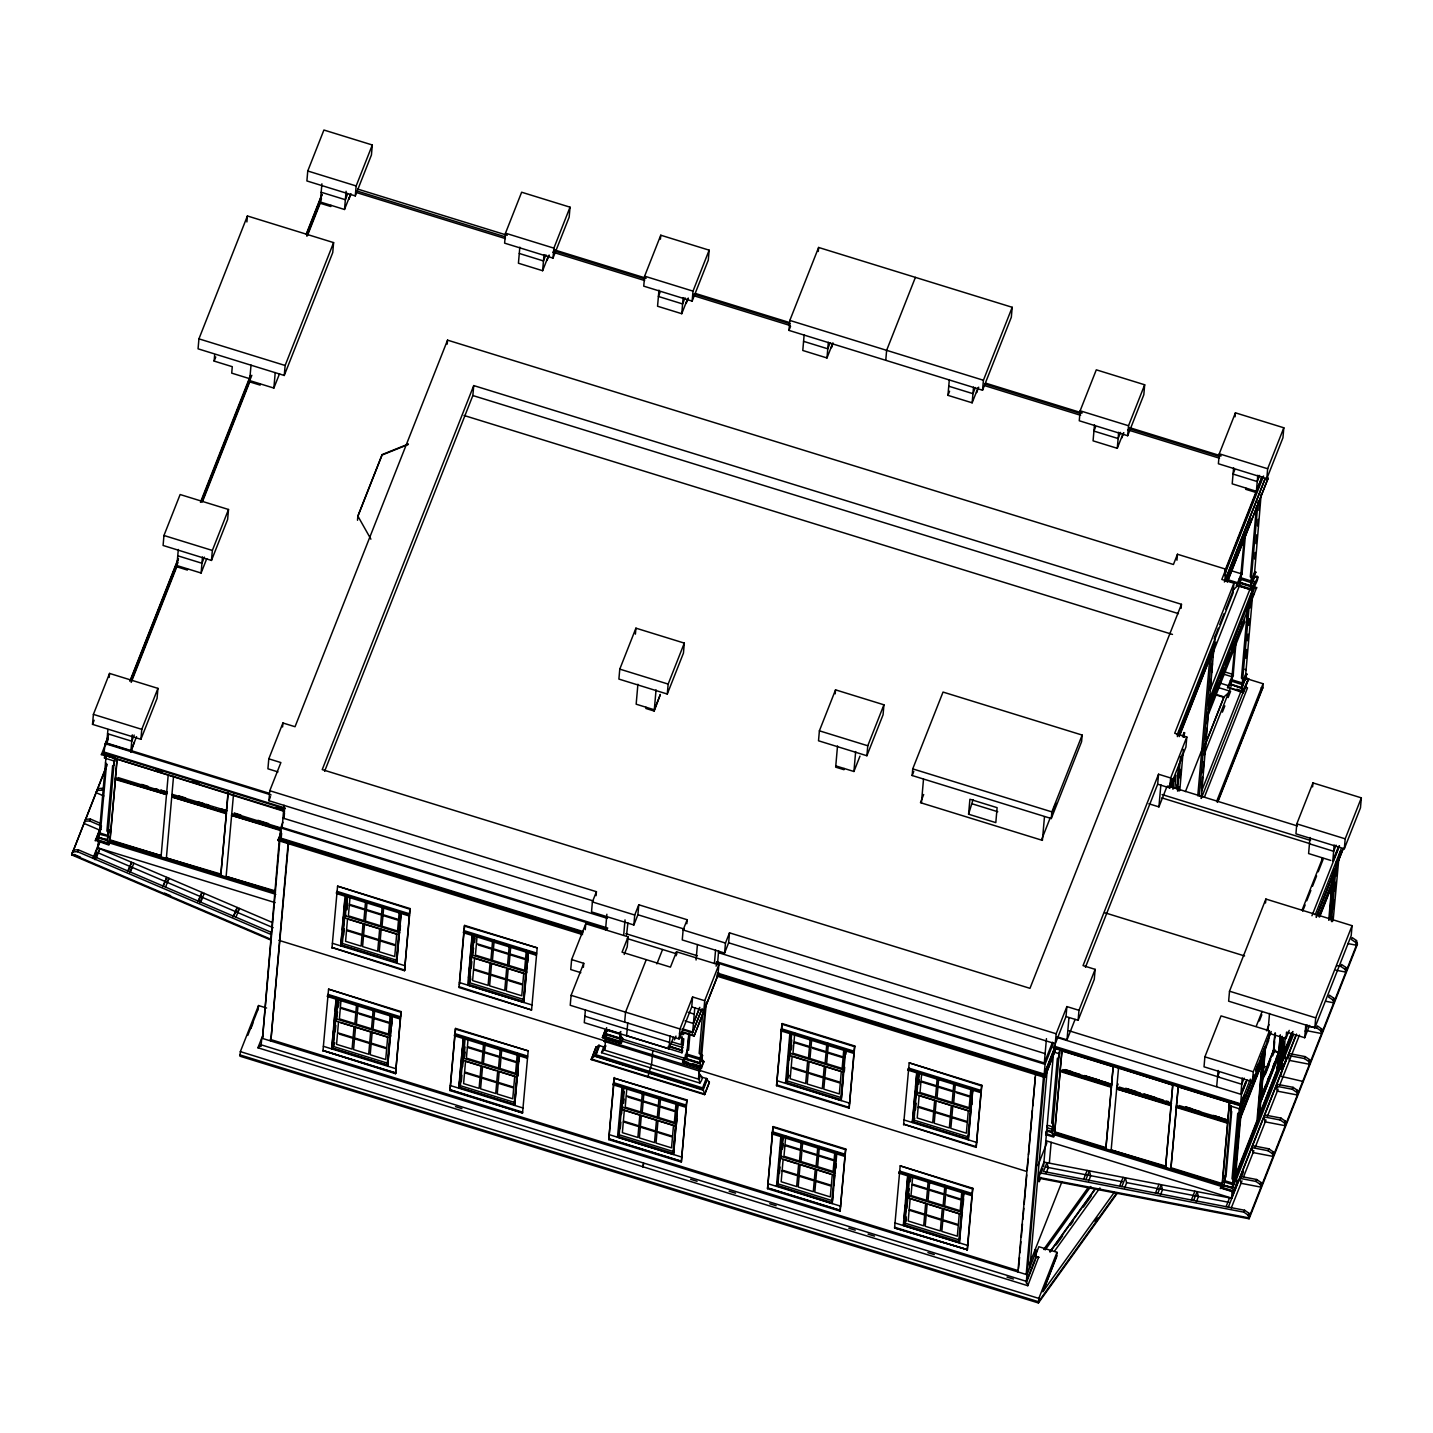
<?xml version="1.0" encoding="UTF-8"?>
<svg xmlns="http://www.w3.org/2000/svg" width="1433" height="1433" viewBox="0 0 1433 1433"><rect width="100%" height="100%" fill="white"/><g stroke="black" fill="none" stroke-linecap="round" stroke-linejoin="round"><path stroke-width="1.5" d="M98.501 837.463L107.314 839.702L108.675 844.001L95.76 839.863L98.501 837.463L107.565 840.132M605.854 1045.839L603.347 1050.926M607.234 1029.843L605.496 1034.321L602.935 1036.704L621.08 1042.31L622.674 1038.298L620.471 1036.095M701.4 1058.951L700.11 1063.358L701.239 1067.101L683.093 1061.477L687.034 1056.658L685.368 1057.876M1232.022 680.514L1227.794 687.177L1243.289 691.978C1240.656 687.374 1244.131 675.91 1248.465 678.848L1201.266 798.45M1223.603 1185.216L1232.434 1187.438L1233.795 1191.737L1220.88 1187.617L1223.603 1185.216L1232.685 1187.867L1235.21 1180.398M1241.354 578.592L1239.814 583.213L1250.776 586.599L1252.209 590.002C1267.291 566.322 1246.71 577.714 1252.209 590.002L1236.715 585.201L1240.942 578.538M686.64 1056.694L684.634 1057.249L683.093 1061.477L688.27 1062.372M1053.488 1128.183L1052.091 1131.694L1046.806 1130.064L1045.893 1133.664L1053.452 1136.011L1052.324 1132.267L1054.025 1128.111M270.622 939.994L71.65 854.874L107.045 764.488M92.518 724.364L93.396 714.386L109.553 673.42L157.935 688.377L157.075 698.355L140.9 739.303L92.518 724.364L94.13 720.262M284.361 811.418L101.385 754.242L284.415 810.809M109.195 677.415L109.553 673.42M110.395 841.225L108.872 845.058L95.33 840.222M103.66 754.94L105.236 743.673L108.514 735.344M104.734 754.958L104.466 758.003L115.034 761.263L115.303 758.2M98.071 833.899L108.568 836.496M106.597 744.73L107.923 729.504M272.431 922.53L97.82 847.834L98.537 839.541M101.134 826.304L95.832 840.025L98.913 838.036L99.862 828.704M100.615 830.012L106.579 763.771L105.505 762.804L106.024 756.821M110.108 840.365L108.675 844.001L107.242 840.598L108.424 830.441M107.994 832.036L106.902 831.05L112.634 765.634L113.816 765.365L114.335 759.383M107.493 841.046L114.228 760.798M108.317 833.791L108.711 829.385M117.255 758.236L110.126 839.863L161.356 855.698L109.875 840.49L115.464 778.8L164.562 793.972M115.321 778.191L166.801 793.38L115.321 778.191L117.004 758.881M132.302 734.878L130.797 752.2L134.433 741.989M140.9 739.303L141.777 729.343L157.935 688.377M163.953 535.494L163.093 545.471L211.475 560.428L227.632 519.462L228.51 509.485L180.128 494.528L163.953 535.494L212.353 550.451L211.475 560.428M178.301 549.484L176.796 566.787L187.383 570.065L187.49 568.811M198.936 338.851L198.059 348.828L284.253 375.464L332.743 252.584L333.602 242.607L247.407 215.971L198.936 338.851L285.131 365.487L284.253 375.464M161.105 856.325L168.234 774.716M228.223 792.539L220.825 874.793L166.389 857.973L173.536 776.346M249.861 378.742L231.716 373.135L232.271 366.687L214.126 361.08L214.681 354.65M176.904 565.551L201.104 573.021L202.501 556.953M246.888 221.954L247.407 215.971M251.026 365.075L249.557 381.841L260.143 385.101L260.269 383.865M220.825 874.793L226.432 813.084L171.727 796.909L226.181 813.729M226.289 812.493L171.835 795.655L226.289 812.493L227.972 793.166M275.226 891.595L226.127 876.423L233.525 794.169M249.682 380.587L273.864 388.074L275.226 372.562M307.755 170.993L306.895 180.952L355.277 195.909L371.434 154.961L372.311 144.984L323.912 130.027L307.755 170.993L356.154 185.95L355.277 195.909M266.592 1008.026L258.531 1005.536L240.35 1051.625L239.956 1056.193L1038.423 1302.973L1117.615 1192.811M1224.982 579.183L1225.86 569.206L1177.46 554.249L1173.43 564.495L447.544 340.14L295.037 726.728L282.928 722.984L268.795 758.827L267.917 768.804L278.002 771.921M321.906 183.836L320.204 203.253L330.79 206.513L330.898 205.277M593.423 900.999L268.92 800.707L269.78 790.729L280.886 762.571L268.795 758.827M282.588 726.979L282.928 722.984M258.137 1010.104L258.531 1005.536M257.922 1047.774L261.182 1044.836L1026.368 1281.335L1027.783 1285.706L257.922 1047.774L262.705 1035.665M582.55 934.603L278.074 840.49L281.37 831.194M261.021 1046.52L261.755 1038.208L1026.959 1274.707L1026.225 1283.019M279.345 839.451L262.508 1038.441L279.847 840.311L288.158 842.891L270.837 1041.021L288.481 843.84M281.101 839.272L281.62 833.343M284.074 805.274L282.14 827.432L607.789 928.082M283.931 817.079L284.486 810.648M284.003 818.583L284.468 813.12M320.311 201.999L344.511 209.487L346.105 191.305M349.061 197.951L348.953 199.205L351.067 193.831M357.498 520.286L357.856 516.059L382.109 454.601L408.333 444.051M327.423 996.526L327.906 994.377L400.506 1016.821L400.022 1018.97L327.458 996.508L327.799 995.63L334.05 997.547M322.927 1051.285L328.569 989.164L401.15 1011.608L395.526 1073.711L323.195 1050.64M331.954 948.27L337.579 886.167L410.16 908.594L404.536 970.714L332.205 947.625M336.128 998.192L331.686 1048.866L333.477 1030.596M345.138 895.177L340.696 945.852L341.914 934.209M333.835 1026.279L334.838 1015.173M335.179 1010.856L336.379 997.547M342.272 929.874L343.454 916.583M343.813 912.248L344.816 901.16M391.531 1015.03L387.143 1064.952L332.707 1048.132L337.06 998.282M346.07 895.267L341.717 945.117L396.189 961.865L400.541 912.015M335.591 1020.905L390.045 1037.725L390.797 1035.808L336.361 1018.988L335.591 1020.905L333.37 1046.448L387.806 1063.268M399.807 932.793L345.371 915.974L344.619 917.89L342.38 943.433L396.816 960.271M335.232 1031.76L335.806 1025.365M338.116 998.944L336.253 1020.224L337.561 1011.931M343.687 935.14L344.26 928.745M347.126 895.93L345.263 917.227L346.016 915.293M337.937 1007.668L338.69 999.159M346.571 908.916L347.502 898.276M338.546 1006.342L338.922 1002.007M346.983 909.83L347.556 903.327M337.507 1033.533L336.558 1044.335L352.07 1049.117L353.002 1038.316L339.442 1034.124M338.51 1022.016L337.579 1032.709L353.073 1037.492L354.023 1026.798M341.144 998.676L340.391 1007.309L355.886 1012.11L356.459 1005.626M350.154 895.661L349.401 904.313L364.896 909.095L365.469 902.611M363.033 923.783L362.101 934.477L346.589 929.695L347.52 919.001L361.098 923.192M357.336 1013.4L356.387 1024.093L371.523 1028.769L372.455 1018.075L359.217 1013.991M357.963 1006.091L357.408 1012.576L372.526 1017.251L373.279 1008.599M366.991 903.077L366.418 909.561L381.536 914.236L382.289 905.602M374.604 1011.232L374.031 1017.717L389.543 1022.499L390.098 1016.033M383.614 908.217L383.059 914.702L398.553 919.502L399.126 913.018M447.203 344.135L447.544 340.14M398.32 1017.412L392.069 1015.495L387.644 1066.17L392.32 1014.851M401.079 912.481L396.654 963.155L401.347 911.836M391.621 1026.404L391.997 1022.159M400.076 929.784L400.452 925.539M409.516 913.806L336.934 891.362L336.54 892.383L336.45 893.529L409.05 915.938L410.16 908.594M395.526 1073.711L400.398 1018.057L400.04 1018.935M400.506 1016.821L401.15 1011.608M404.536 970.714L409.408 915.042L403.175 913.126M324.628 771.276L472.854 395.544L473.732 385.584L1181.455 604.314L1181.114 608.309M505.491 233.185L504.613 243.144L552.995 258.101L569.17 217.135L570.029 207.176L521.648 192.219L505.491 233.185L553.872 248.142L552.995 258.101M519.839 247.157L518.424 263.224L542.623 270.712L548.57 255.593M454.458 1035.79L455.587 1028.428L528.186 1050.873L522.543 1112.975L449.962 1090.549L454.834 1034.895L454.494 1035.772L527.075 1058.199L527.416 1057.321L519.104 1054.76L514.662 1105.434L519.158 1056.318M463.468 932.776L464.614 925.413L537.196 947.858L531.571 1009.978L458.972 987.534L463.844 931.88L463.504 932.758L536.085 955.184L536.426 954.306L528.329 951.172M449.962 1090.549L455.587 1028.428M459.42 984.704L464.614 925.413M472.156 934.441L467.731 985.116L523.69 1002.419L528.114 951.745M463.396 1036.811L458.721 1088.131L459.545 1080.876M459.903 1076.559L462.447 1047.828M462.787 1043.511L463.217 1039.015M468.537 977.951L469.522 966.863M469.881 962.528L472.227 936.018M464.131 1037.474L459.724 1087.396L514.178 1104.216L518.531 1054.366M521.254 949.416L527.541 951.369L523.188 1001.201L468.734 984.381L473.141 934.459M462.626 1060.169L517.062 1076.989L517.832 1075.072L463.378 1058.253L462.626 1060.169L460.387 1085.712L514.841 1102.532M471.636 957.154L526.09 973.974L526.842 972.058L472.406 955.238L471.636 957.154L469.397 982.698L523.851 999.518M461.336 1081.664L461.892 1075.269M462.644 1066.761L465.134 1038.208M470.167 980.781L470.543 976.518M471.278 968.009L471.833 961.615M474.144 935.194L472.281 956.474L473.606 948.18M464.041 1057.572L464.973 1046.932M474.162 941.786L474.717 935.409M464.632 1056.426L465.009 1052.091M474.592 942.592L474.968 938.257M467.982 1040.089L467.427 1046.574L482.921 1051.374L483.494 1044.89M476.365 944.401L475.416 955.095L490.928 959.877L491.859 949.183L478.3 944.992M476.992 937.092L476.437 943.559L491.931 948.359L492.683 939.726M542.623 270.712L544.021 254.644M547.173 259.194L547.048 260.43L549.179 255.056M482.563 1066.528L481.613 1077.222L496.749 1081.897L497.681 1071.203M485.196 1043.188L484.426 1051.84L499.562 1056.515L500.117 1050.031M494.206 940.191L493.436 948.825L508.572 953.5L509.127 947.016M506.691 968.189L505.759 978.882L490.641 974.207L491.573 963.513L504.81 967.597M507.192 980.19L506.243 990.991L521.755 995.774L522.705 984.973L509.127 980.781M500.995 1057.805L500.063 1068.499L515.558 1073.299L516.489 1062.605L502.929 1058.414M501.64 1050.496L501.066 1056.981L516.561 1061.763L517.331 1053.13M510.65 947.482L510.076 953.966L525.571 958.749L526.341 950.115M523.905 1001.846L528.15 953.375M517.725 1076.308L518.083 1072.063M519.015 1061.423L519.391 1057.16M527.666 962.671L528.025 958.408M527.075 1058.199L527.523 1056.067L454.942 1033.641M536.085 955.184L536.551 953.07L463.952 930.626M624.215 954.468L627.242 946.783L628.102 936.824L585.775 923.73L571.624 959.573L570.746 969.55L580.831 972.667M571.624 959.573L583.733 963.316L571.104 995.326L570.227 1005.285L679.117 1038.943L691.727 1006.933L692.605 996.974L704.696 1000.7L703.836 1010.677L691.727 1006.933M585.237 929.712L585.775 923.73M583.374 967.311L583.733 963.316M644.617 276.175L643.739 286.152L692.139 301.109L708.296 260.143L709.156 250.166L660.774 235.209L644.617 276.175L692.999 291.132L692.139 301.109M269.78 790.729L596.433 891.702L592.384 901.93L591.524 911.907L633.87 924.984L637.9 914.756L638.778 904.778L687.159 919.735L686.819 923.73M585.416 1009.692L584.27 1022.66L668.96 1048.849L673.51 1037.313M596.074 895.679L596.433 891.702M619.773 669.121L618.895 679.081L667.276 694.038L683.451 653.09L684.311 643.112L635.93 628.156L619.773 669.121L668.154 684.078L667.276 694.038M660.416 239.204L660.774 235.209M591.274 1059.614L596.092 1046.914L591.274 1059.614L704.588 1094.633L709.371 1082.524L706.29 1078.404L702.6 1087.898L596.003 1054.742L598.922 1045.212L594.211 1056.515M591.56 1058.933L591.99 1058.503A2.185 0.985 -30 0 0 592.51 1058.056L593.889 1056.658M658.965 290.165L657.55 306.232L681.75 313.702L687.697 298.601M594.588 1056.175L703.388 1090.262M605.532 929.766L606.875 914.254M594.928 1055.978L703.048 1089.402M596.038 1047.487L598.922 1045.212M596.003 1054.742L599.675 1045.445M635.392 634.138L635.93 628.156M602.362 1037.528L621.277 1043.367L602.362 1037.528L604.762 1031.455M701.776 1059.059L703.603 1061.154L699.859 1071.168L604.242 1041.361M603.938 1036.292L602.935 1036.704L605.192 1030.345M604.708 1049.798L605.478 1041.092L278.844 940.317M605.89 1036.113L606.643 1027.64M637.9 684.258L636.162 704.194L654.308 709.801L660.362 694.432L654.2 711.037L645.871 708.475L645.978 707.221M623.677 935.373L625.021 919.879M673.671 1153.941L677.881 1103.822L686.21 1106.401L685.852 1107.279L613.27 1084.835L614.13 1078.153L686.962 1099.935L681.338 1162.056L608.756 1139.629L613.611 1083.957L621.94 1086.536M608.756 1139.629L614.381 1077.509M627.905 922.924L626.561 934.961M681.75 313.702L683.147 297.634M606.016 1034.716L619.629 1038.907L620.256 1031.85M620.31 1038.423L620.686 1034.268M686.3 302.184L686.174 303.438L688.306 298.064M622.907 1039.212L621.277 1043.367M624.663 1022.105L625.54 1012.146L646.247 959.662M633.87 924.984L634.729 915.024L638.778 904.778M654.2 711.037L656.045 689.864M622.191 1085.892L617.498 1137.211L673.456 1154.496L677.881 1103.822M626.615 1035.754L627.761 1022.768M672.991 1153.207L618.519 1136.459L622.907 1086.536M676.609 1124.153L622.173 1107.315L621.42 1109.249L619.181 1134.793L673.617 1151.613M620.31 1128.613L620.865 1122.218M621.617 1113.71L623.928 1087.289M623.194 1102.389L624.125 1091.749M623.606 1103.338L623.982 1099.004M626.131 1096.478L625.2 1107.172L640.694 1111.972L641.626 1101.278L628.066 1097.087M626.776 1089.17L626.203 1095.654L641.697 1100.437L642.468 1091.803M643.793 1094.436L643.22 1100.902L658.338 1105.577L658.911 1099.111M647.931 1077.132L648.988 1072.69M648.898 1072.959L651.603 1064.289L652.785 1050.586M656.977 1132.267L656.027 1143.068L671.522 1147.869L672.471 1137.068L658.911 1132.876M657.98 1120.749L657.048 1131.443L672.543 1136.226L673.474 1125.532L659.914 1121.34M660.613 1097.409L659.861 1106.061L675.355 1110.844L675.928 1104.359M676.161 955.757L676.501 951.781L718.847 964.857L717.969 974.834M668.96 1048.849L670.089 1035.862M687.159 919.735L683.129 929.981L682.251 939.941L724.596 953.035L728.627 942.789L729.504 932.829L1056.157 1033.784L1054.867 1047.702L1044.138 1074.911L717.431 973.921M679.117 1038.943L679.976 1028.966L692.605 996.974M681.983 1036.095L681.23 1044.729L671.432 1041.701M677.343 1103.374L672.955 1153.296L674.37 1149.696M681.965 1050.299L669.444 1046.323L681.965 1050.299L682.968 1039.05M626.006 1035.486L681.965 1052.771L683.201 1038.656L679.045 1037.385M683.219 1044.89L683.774 1038.746M676.698 1123.257L677.057 1119.012M682.538 1062.319L701.454 1068.158L682.538 1062.319L684.24 1057.536L686.891 1058.342M700.862 1059.901L685.368 1055.118M685.332 1055.351L687.124 1052.037M688.897 1033.121L686.192 1059.489L699.806 1063.698L705.358 1004.623M687.589 1050.676L688.861 1036.149M696.062 960.02L697.423 944.526M689.9 1034.877L688.574 1050.138L686.998 1050.299M685.852 1107.279L686.962 1099.935M681.338 1162.056L686.21 1106.401M682.144 1029.593L692.605 1032.835L694.808 1007.775M694.074 1036.077L718.739 973.043L694.074 1036.077L681.463 1032.19M702.779 1011.985L699.143 1053.416L700.612 1054.509M698.48 1078.78L699.232 1070.075M692.426 1063.644L700.737 1066.224C694.754 1077.616 706.899 1073.675 699.841 1083.079L601.538 1052.7L602.523 1051.535M701.382 1059.059L706.362 1002.169M686.282 1058.575L699.877 1062.784C703.048 1059.901 703.245 1049.01 700.325 1058.288M703.836 1062.068L701.256 1060.635M703.227 1089.85L707.221 1079.551M714.404 963.424L715.569 950.133M703.531 1090.692L704.517 1093.827M704.588 1094.633L709.425 1081.933M706.29 1078.404L702.116 1077.329M718.632 950.975L717.664 962.045L716.052 966.147M724.596 953.035L725.474 943.057L729.504 932.829M788.974 330.396L789.834 320.419L818.619 247.461L1012.2 307.289L1011.322 317.248L982.536 390.224L788.974 330.396L790.568 326.348M804.146 334.803L802.785 350.476L826.984 357.963L832.931 342.845M818.279 251.456L818.619 247.461M826.984 357.963L828.346 342.272M831.516 346.428L831.409 347.682L832.824 344.099M772.029 1133.951L773.157 1126.589L845.757 1149.015L840.114 1211.136L767.533 1188.691L772.405 1133.037L772.065 1133.915L844.646 1156.359L844.986 1155.482L840.114 1211.136M781.039 1030.936L782.185 1023.574L854.767 1046L849.142 1108.121L776.543 1085.695L781.415 1030.022L781.075 1030.9L853.656 1053.345L853.996 1052.467L849.142 1108.121M773.157 1126.589L767.533 1188.691M782.185 1023.574L776.543 1085.695M780.967 1134.972L776.543 1185.646M789.995 1031.957L785.553 1082.631M836.138 1152.437L831.749 1202.377L777.295 1185.539L781.702 1135.617M845.148 1049.44L840.759 1099.362L786.323 1082.524L790.711 1032.602L805.328 1037.223M835.403 1173.233L780.949 1156.395L780.197 1158.312L777.958 1183.855L832.412 1200.693L833.343 1190.053M844.413 1070.218L789.977 1053.38L789.207 1055.315L786.986 1080.858L841.422 1097.678L841.977 1091.301M779.462 1173.43L780.018 1167.035M782.705 1136.351L780.842 1157.649L781.612 1155.732M787.917 1076.81L788.472 1070.415M789.404 1059.775L791.715 1033.354M782.167 1149.338L783.099 1138.698M790.801 1050.586L791.732 1039.946M782.758 1148.084L783.152 1143.749M791.392 1049.404L791.786 1045.069M819.389 730.812L818.512 740.789L866.893 755.746L883.068 714.78L883.928 704.803L835.546 689.846L819.389 730.812L867.771 745.769L866.893 755.746M783.117 1159.422L782.185 1170.116L797.679 1174.917L798.611 1164.205M791.123 1067.943L790.174 1078.744L805.668 1083.527L806.618 1072.726L793.058 1068.534M792.127 1056.408L791.195 1067.101L806.689 1071.902L807.621 1061.208M785.75 1136.082L784.997 1144.734L800.492 1149.517L801.244 1140.883M794.76 1033.086L794.007 1041.719L809.502 1046.502L810.254 1037.868M835.188 693.841L835.546 689.846M808.14 1073.192L807.191 1083.993L822.309 1088.668L823.259 1077.867L810.021 1073.783M801.925 1150.824L800.993 1161.518L816.111 1166.193L817.061 1155.5L803.823 1151.398M802.57 1143.516L801.996 1149.983L817.132 1154.658L817.688 1148.173M810.935 1047.81L810.003 1058.503L825.121 1063.179L826.071 1052.485L812.833 1048.401M811.58 1040.501L811.024 1046.986L826.142 1051.643L826.895 1043.009M837.517 745.948L835.672 767.139L843.983 769.7L844.091 768.464M885.755 360.31L886.633 350.333L915.4 277.375M819.389 1146.49L818.637 1155.123L834.131 1159.924L834.705 1153.44M828.399 1043.475L827.647 1052.127L843.159 1056.909L843.715 1050.425M835.779 765.885L853.925 771.491L855.662 751.555M832.268 1174.612L831.337 1185.306L815.825 1180.523L816.756 1169.83L830.334 1174.021M833.701 1185.79L834.633 1175.15L780.197 1158.312M842.353 1087.038L843.285 1076.398M836.926 1152.257L832.251 1203.577L776.507 1185.718M835.851 1168.092L836.227 1163.829M844.306 1071.454L844.682 1067.209M845.792 1054.437L846.169 1050.174M845.757 1149.015L844.646 1156.359M854.767 1046L853.656 1053.345M912.158 775.522L912.731 768.876L943.039 692.067L1082.166 735.075L1081.575 741.721L1051.285 818.53L912.158 775.522L913.788 771.366M978.112 387.716L972.147 402.816L947.947 395.347L949.327 379.673M921.419 803.017L923.497 779.283M899.064 1173.215L899.548 1171.048L972.129 1193.492L971.646 1195.641L899.082 1173.179L899.44 1172.301L907.752 1174.863L903.309 1225.537L959.268 1242.841L963.71 1192.166M908.074 1070.2L908.558 1068.051L981.139 1090.477L980.656 1092.627L908.092 1070.164L908.45 1069.287M894.568 1227.956L900.193 1165.853L972.774 1188.279L967.4 1249.755L894.568 1227.956L967.221 1249.558M903.578 1124.941L909.203 1062.838L981.802 1085.265L976.16 1147.385L903.829 1124.314M972.147 402.816L973.526 387.143M904.116 1218.372L905.298 1205.081M905.656 1200.747L906.659 1189.659M906.999 1185.324L907.806 1176.439M910.528 1069.932L916.762 1071.866L912.337 1122.541L913.735 1108.676M914.093 1104.341L915.275 1091.05M915.633 1086.716L916.636 1075.628M976.697 391.299L976.59 392.552L978.703 387.179M963.137 1191.79L958.767 1241.623L904.33 1224.803L908.719 1174.881M965.86 1086.841L972.183 1088.704L967.777 1138.626L913.34 1121.788L917.729 1071.866M907.232 1197.576L961.668 1214.414L962.421 1212.479L907.985 1195.659L907.232 1197.576L904.993 1223.119L959.429 1239.957M971.431 1109.482L916.995 1092.645L916.242 1094.561L914.003 1120.122L968.439 1136.942M905.746 1221.203L906.122 1216.939M906.874 1208.431L909.74 1175.615M915.508 1109.679L916.063 1103.285M918.75 1072.601L916.887 1093.898L917.639 1091.982M909.185 1188.602L907.877 1196.913M909.758 1182.207L910.313 1175.83M918.392 1083.455L919.323 1072.815M908.844 1198.185L909.221 1193.85M910.367 1180.846L910.743 1176.511M918.804 1084.333L919.18 1079.998M912.588 1177.514L912.015 1183.998L927.527 1188.781L928.082 1182.297M921.598 1074.499L921.025 1080.984L936.537 1085.766L937.092 1079.3M982.536 390.224L983.414 380.247L1012.2 307.289M926.148 1215.471L925.199 1226.272L940.335 1230.947L941.266 1220.146L928.047 1216.044M927.151 1203.935L926.22 1214.629L941.338 1219.304L942.287 1208.61M936.161 1100.938L935.23 1111.632L950.348 1116.307L951.297 1105.613M929.784 1180.613L929.032 1189.247L944.15 1193.922L944.902 1185.288M938.794 1077.598L938.042 1086.232L953.16 1090.907L953.733 1084.441M968.583 814.213L969.908 799.256L997.117 807.675L995.81 822.632L968.583 814.213L973.007 799.704M945.601 1195.229L944.652 1205.923L960.164 1210.706L961.095 1200.012L947.535 1195.821M946.228 1187.903L945.673 1194.388L961.167 1199.188L961.919 1190.536M954.611 1092.215L953.679 1102.908L969.174 1107.691L970.105 1096.997L956.545 1092.806M955.238 1084.906L954.683 1091.373L970.177 1096.173L970.929 1087.54M959.519 1242.196L963.764 1193.725M976.16 1147.385L981.032 1091.731L972.72 1089.152L968.278 1139.826L972.774 1090.71M963.245 1203.093L963.621 1198.83M971.896 1104.341L972.255 1100.078M967.15 1250.4L972.022 1194.728L965.788 1192.811M972.129 1193.492L972.774 1188.279M981.139 1090.477L981.802 1085.265M1042.4 840.401L1044.478 816.667M1080.142 410.787L1079.264 420.765L1127.664 435.722L1143.821 394.756L1144.68 384.778L1096.299 369.821L1080.142 410.787L1128.523 425.744L1127.664 435.722M1051.285 818.53L1051.858 811.884L1082.166 735.075M1035.719 1072.493L1017.878 1271.913L1018.379 1270.623M1018.576 1268.402L1019.562 1257.278M1019.938 1252.818L1020.923 1241.695M1021.299 1237.234L1022.481 1223.889M1022.857 1219.429L1023.843 1208.306M1024.219 1203.845L1026.762 1174.899M1027.156 1170.456L1028.124 1159.315M1028.518 1154.873L1032.405 1110.342M1032.799 1105.9L1035.325 1076.953M1094.49 424.777L1093.074 440.845L1117.274 448.314L1123.239 433.214M716.554 961.704L1044.317 1062.999L1046.448 1038.638M1043.529 1076.344L1026.189 1274.474L1027.21 1274.08L1044.532 1075.95L1035.217 1073.783M1044.138 1074.911L1045.069 1064.307L1053.506 1042.937M1044.782 1077.455L1056.014 1048.042L1044.782 1077.455L716.894 976.124M1029.987 1267.041L1047.326 1068.911L1045.23 1074.177M1038.943 1181.634L1039.713 1172.821L1043.94 1162.109L1231.628 1198.275L1296.292 1034.357M1034.662 1254.108L1035.038 1249.934L1036.543 1250.4L1035.826 1258.693M1055.172 1133.216L1053.649 1137.068L1045.714 1134.614L1046.645 1131.748M1053.076 1128.81C1045.821 1129.831 1044.084 1122.218 1052.539 1127.198M1043.546 1166.767L1053.542 1053.004M1027.783 1285.706L1038.71 1256.992L1036.095 1256.705L1026.368 1281.335M1049.35 1162.969L1051.159 1142.316M1054.885 1132.375L1053.452 1136.011L1052.019 1132.607L1053.201 1122.451M1052.771 1124.045L1051.679 1123.06L1057.357 1058.27L1058.539 1058.002L1059.059 1052.019M1052.467 1130.834L1059.256 1053.112M1052.521 1132.41L1052.682 1127.52M1053.345 1051.912L1059.775 1053.9L1060.169 1049.332L1056.963 1048.329M1038.423 1302.973L1038.818 1298.405L1056.999 1252.317L1038.853 1246.71L1035.074 1256.311L1038.925 1257.457M1113.369 1064.826L1105.882 1148.335L1054.652 1132.5L1060.241 1070.809M1060.098 1070.2L1111.578 1085.39L1060.098 1070.2L1062.032 1050.246L1054.652 1132.5M1066.009 1016.552L1066.886 1006.575L1078.977 1010.319L1078.118 1020.296L1066.009 1016.552L1055.279 1043.743L728.627 942.789M1114.247 1192.381L1042.902 1291.635L1056.712 1255.648M1117.274 448.314L1118.671 432.247M1056.945 1036.74L1067.012 1039.856L1068.964 1017.699M1121.824 436.796L1121.717 438.05L1123.83 432.659M1056.999 1252.317L1056.605 1256.884L1042.902 1291.635M1158.545 774.232L1157.667 784.209L1169.776 787.935L1170.636 777.976L1158.545 774.232L1083.043 965.609L1095.134 969.353L1094.275 979.33L1078.118 1020.296M1105.882 1148.335L1111.471 1086.644L1062.372 1071.454M1111.327 1086.035L1113.262 1066.08M1112.062 1084.315L1062.731 1069.573M1172.749 1085.175L1165.602 1166.802L1111.166 1149.965L1118.564 1067.71L1172.749 1085.175L1171.066 1104.485L1116.612 1087.665L1171.066 1104.485M1115.752 1192.829L1116.002 1193.582M1176.941 560.231L1177.46 554.249M1148.854 803.77L1158.921 806.886L1160.873 784.729M1172.946 789.278L1173.896 778.298M1174.881 788.24L1176.027 775.163L1171.28 787.183M1176.887 788.58L1178.929 764.183M1177.066 788.741L1177.353 784.388M1178.016 777.922L1178.875 767.067M1177.55 791.123L1180.577 756.463M1178.947 790.998L1179.323 786.663M1180.075 778.012L1180.828 769.342M1181.598 760.69L1182.153 754.188M1183.676 736.867L1184.052 732.55L1184.41 737.35M1179.753 790.568L1183.353 749.423M1225.86 569.206L1221.812 579.451L1233.92 583.195L1174.702 733.266L1186.811 737.01L1185.933 746.987L1169.776 787.935M1219.268 453.795L1218.39 463.755L1266.79 478.712L1282.947 437.746L1283.825 427.786L1235.425 412.829L1219.268 453.795L1267.65 468.752L1266.79 478.712M1197.773 795.834L1209.846 657.801M1165.602 1166.802L1171.209 1105.094L1116.504 1088.919L1170.958 1105.739M1199.278 796.3L1211.942 651.603L1214.038 646.319M1201.553 788.383L1202.538 777.259M1202.932 772.799L1203.899 761.675M1204.49 754.994L1205.458 743.852M1205.852 739.41L1206.819 728.269M1207.213 723.826L1208.18 712.703M1208.771 706.021L1209.739 694.88M1210.133 690.437L1211.1 679.296M1211.691 672.614L1212.461 663.712M1213.052 657.048L1214.02 645.907M1215.166 636.18L1214.575 642.88L1178.087 735.38M1201.284 798.163L1214.217 643.686M1235.067 416.806L1235.425 412.829M1170.904 1168.432L1176.493 1106.742L1227.723 1122.558L1222.134 1184.267L1170.904 1168.432L1178.302 1086.178L1176.35 1106.133L1227.83 1121.322L1176.35 1106.133M1233.616 467.767L1232.201 483.835L1256.401 491.322M1233.92 583.195L1233.043 593.155L1177.084 735.022M1248.716 678.758L1243.36 692.82L1227.544 687.285M1252.335 590.217L1236.464 585.309M1245.814 488.044L1245.707 489.298L1256.293 492.558L1226.146 568.973M1228.511 692.838L1224.015 696.886L1204.544 746.235M1230.302 680.711L1242.769 684.795L1246.943 674.012M1239.223 578.735L1251.69 582.837L1255.863 572.036M1231.019 686.479L1234.673 647.985M1240.118 582.514L1244.328 537.626M1236.195 640.515L1233.132 675.624L1231.95 675.892M1245.474 534.527L1241.999 574.275L1240.817 574.543M1204.884 1056.838L1204.025 1066.815L1252.406 1081.772L1268.563 1040.806L1269.441 1030.846L1221.041 1015.89L1204.884 1056.838L1253.284 1071.794L1252.406 1081.772M1207.392 714.619L1244.184 620.382L1231.986 649.274M1256.293 492.558L1257.798 475.254M1256.49 506.189L1250.31 576.836L1251.403 577.821L1250.525 587.781M1243.289 691.978L1241.856 688.574L1249.11 607.377L1247.588 607.986L1241.444 678.185L1242.536 679.17M1248.788 607.717L1249.11 603.992L1254.251 593.369L1252.747 594.749M1249.952 604.26L1250.221 601.215M1245.94 658.266L1246.71 649.489M1247.48 640.712L1248.053 634.138M1248.824 625.361L1249.397 618.769M1250.364 607.807L1250.937 601.233M1254.627 559.049L1255.201 552.421M1255.971 543.591L1256.741 534.76M1257.529 525.929L1258.102 519.301M1258.873 510.47L1259.446 503.861M1261.183 494.116L1254.233 576.836M1245.331 678.669L1246.065 670.196L1244.99 669.229M1253.965 583.338L1254.699 588.175M1225.125 580.777L1265.285 478.335L1224.373 582.031M1256.669 587.996L1252.442 586.043M1208.825 700.612L1257.637 576.783M1216.689 1086.536L1218.104 1070.469M1229.514 991.206L1228.636 1001.183L1314.831 1027.819L1351.194 935.659L1352.071 925.682L1265.876 899.046L1229.514 991.206L1315.709 1017.86L1314.831 1027.819M1218.032 801.441L1262.67 688.306L1263.064 683.738L1243.862 677.809M1234.046 1192.184L1220.432 1187.975M1227.579 1121.967L1229.514 1102.013M1225.215 1175.615L1224.033 1185.772L1220.934 1187.778L1222.385 1183.622L1229.621 1100.759M1233.383 1184.804L1223.173 1181.652M1224.785 1177.21L1225.967 1176.923L1231.699 1111.506L1230.607 1110.539L1230.965 1106.545M1224.875 1179.556L1231.287 1106.276M1231.538 1198.06L1232.093 1191.826M1233.096 1179.771L1232.022 1178.804L1237.736 1113.387L1239.258 1112.778L1232.344 1188.333L1224.033 1185.772M1238.936 1113.101L1239.276 1109.124M1242.304 1077.956L1240.888 1094.024L1245.743 1081.736M1234.565 1172.301L1234.959 1167.841M1235.927 1156.807L1236.321 1152.275M1237.467 1139.074L1237.861 1134.506M1238.829 1123.579L1239.223 1118.94M1231.019 1105.971L1229.568 1105.739L1240.136 1108.999L1240.423 1105.954M1053.864 1046.09L1240.62 1103.804L1241.444 1094.472L1247.104 1080.088M1234.44 1175.759L1235.21 1166.981M1235.945 1158.67L1236.554 1151.595M1237.324 1142.8L1238.094 1134.022M1238.811 1125.962L1239.438 1118.636M1240.208 1109.859L1240.602 1105.452M1262.939 1061.137L1239.975 1119.37L1234.744 1179.18L1257.708 1120.946L1262.186 1060.904M1240.279 1115.913L1241.247 1104.843M1234.798 1171.764L1235.873 1172.731L1235.121 1181.294L1238.184 1180.631L1235.712 1180.201M1235.873 1172.731L1242.053 1102.084M1053.291 1047.989L1241.766 1106.24L1251.636 1080.715M1232.434 1187.438L1236.786 1176.153M1241.963 1100.849L1244.077 1095.493L1243.665 1100.06L1240.154 1108.999L1239.33 1108.533M1265.518 903.023L1265.876 899.046M1234.798 1176.869L1256.956 1120.713L1262.885 1053.004M1240.082 1118.134L1263.046 1059.883L1264.031 1048.813M1259.482 1116.468L1260.753 1101.923L1279.185 1055.207L1277.914 1069.735L1259.482 1116.468L1259.625 1105.846M1265.572 1046.914L1261.004 1099.021L1261.004 1090.101M1261.577 1083.581L1262.348 1074.911M1263.1 1066.224L1263.852 1057.536M1261.38 1090.226L1260.628 1098.914L1278.809 1052.825L1280.332 1035.45M1261.774 1085.874L1262.724 1075.019M1263.1 1070.684L1264.228 1057.661M1264.622 1053.327L1265.178 1046.806M1265.267 1046.896L1260.789 1098.162L1278.72 1052.736L1280.278 1034.895M1268.026 1030.775L1269.531 1013.453M1262.007 1080.016L1273.418 1051.088L1274.904 1033.068M1273.507 1051.195L1275.03 1033.82M1273.883 1050.55L1274.654 1041.827M1275.03 1037.474L1275.406 1033.103M1296.793 823.868L1295.934 833.845L1344.315 848.802L1360.472 807.836L1361.35 797.859L1312.95 782.902L1296.793 823.868L1345.193 838.824L1344.315 848.802M1258.729 1116.235L1277.161 1069.502L1278.433 1054.975M1260.753 1101.923L1279.436 1052.288L1280.762 1037.098M1279.006 1064.074L1279.579 1057.447M1282.213 1036.292L1279.579 1066.51L1234.691 1180.29M1283.538 1037.85L1280.833 1065.453L1282.266 1068.857L1281.138 1065.113L1283.681 1057.5M1281.872 1061.907L1280.905 1061.853M1283.878 1041.881L1283.61 1058.414L1286.655 1057.751L1284.183 1057.303M1281.281 1074.804L1281.55 1071.705M1284.344 1043.349L1283.216 1056.3L1292.996 1031.491M1285.168 1037.098L1284.362 1049.852M1282.517 1069.287L1276.642 1068.104M1269.853 1033.569L1285.974 1038.549L1286.547 1032.118L1304.693 1037.725L1309.529 1025.437M1281.156 1064.988L1285.276 1053.273M1287.067 1057.769L1283.126 1057.196L1292.136 1034.644M1312.61 786.896L1312.95 782.902M1310.013 837.499L1308.598 853.566L1330.791 860.427M1304.693 1037.725L1305.821 1024.738M1322.104 859.03L1322.211 857.776M1334.213 844.986L1332.797 861.054L1338.458 846.706M1328.731 920.308L1332.869 872.93M1329.663 918.392L1331.938 883.624L1318.879 916.708M1319.739 915.687L1332.797 882.603L1333.926 869.741M1330.164 919.95L1334.589 868.917M1336.452 861.358L1331.49 921.526M1332.188 921.634L1332.565 917.281M1333.335 908.558L1334.087 899.834M1334.857 891.111L1335.61 882.388M1336.183 875.85L1336.953 867.126M1333.12 920.774L1339.228 854.319M1340.948 851.256L1337.168 863.239L1336.326 862.773L1337.168 863.239L1340.374 851.507M1046.144 1133.019L1046.806 1130.064M606.016 1036.937L620.579 1041.433C622.28 1043.099 618.142 1037.295 620.847 1036.202M700.361 1075.055L699.071 1080.5M1251.403 577.821L1258.067 501.496M1252.317 598.761L1246.065 670.196M1204.401 746.683L1224.015 696.886L1215.453 694.235M1242.93 1099.433L1244.077 1095.493M1233.598 589.465L1238.202 585.255M620.991 1034.554L605.478 1029.772M214.126 361.08L215.738 356.996M129.848 681.248L178.283 558.494M200.441 502.302L250.524 375.374M306.34 233.884L321.941 194.351M101.331 754.851L107.941 737.601M130.922 679.367L178.498 558.763M201.229 501.622L250.363 377.058M306.483 234.349L322.067 194.834M108.389 738.909L106.741 743.064L269.225 793.291M131.334 680.729L178.05 562.291M201.82 502.034L251.832 375.303M306.752 236.087L321.494 198.685M131.191 682.395L177.083 566.035M202.501 501.622L250.041 381.106M307.414 235.675L320.526 202.429M71.65 854.874L106.633 766.189M270.998 939.296L71.722 854.05L72.868 851.901L77.472 851.668L78.224 849.751L271.249 932.328M99.522 830.029L83.848 823.33L84.977 821.181L89.598 820.948L90.351 819.031L100.31 823.294M134.183 735.057L131.764 741.201L107.565 733.714M204.382 557.115L201.946 563.259L177.746 555.789M347.789 193.58L345.371 199.724L321.171 192.237M95.259 840.849L99.808 829.331M273.864 388.074L279.525 373.726M130.905 750.964L136.565 736.616M201.104 573.021L206.746 558.691M344.511 209.487L350.476 194.369M99.289 832.842L100.758 829.277M97.587 837.696L99.862 831.946M212.353 550.451L228.51 509.485M285.131 365.487L333.602 242.607M356.154 185.95L372.311 144.984M92.912 858.439L99.45 841.834M94.166 856.558L99.916 842.031M95.312 857.883L97.426 852.51L273.184 927.706M94.972 859.693L99.844 848.712L96.369 857.507M109.786 830.083L107.744 835.439L99.379 832.806M127.483 871.551L131.639 862.326L128.182 871.121M129.669 872.5L131.764 867.216M130.367 872.07L133.842 863.257M166.694 794.634L115.213 779.445M166.389 857.973L221.076 874.148M162.645 886.597L166.819 877.372L163.344 886.167M165.547 887.117L169.022 878.322L166.927 882.262M197.826 901.644L201.999 892.419L198.524 901.214M200.029 902.593L202.107 897.309M200.727 902.163L204.203 893.368M357.82 516.471L382.056 455.031L408.298 444.463M226.127 876.423L275.476 890.968M268.92 800.707L270.497 796.676M233.077 916.726L237.251 907.483L233.776 916.296M235.961 917.227L239.436 908.432L237.359 912.373M282.928 822.22L280.635 828.041L279.704 838.627L582.926 932.346M278.074 840.49L281.262 832.448M473.732 385.584L322.228 769.611L1029.969 988.34L1181.455 604.314M545.901 254.805L543.465 260.949L519.283 253.462M553.872 248.142L570.029 207.176M247.766 1035.432L251.796 1025.204M253.408 1021.12L257.438 1010.91M250.882 1028.5L253.301 1022.374M337.579 886.167L409.91 909.239M328.569 989.164L400.9 1012.253M332.707 1048.132L334.82 1042.776M409.05 915.938L409.408 915.042M660.022 292.368L658.41 296.47L682.592 303.939L685.028 297.795M692.999 291.132L709.156 250.166M468.734 984.381L470.866 979.026M537.196 947.858L464.346 926.058M531.571 1009.978L459.044 986.71M668.154 684.078L684.311 643.112M528.186 1050.873L455.336 1029.073M522.543 1112.975L450.213 1089.904M830.209 342.666L827.772 348.81L803.573 341.341M628.102 936.824L622.047 952.175L670.447 967.132L676.501 951.781M604.224 1041.594L605.442 1038.513M601.538 1052.7L603.83 1046.556L605.425 1046.251M620.865 1031.527L620.149 1033.515L608.452 1029.843M656.887 963.89L662.565 949.506M613.27 1084.835L613.611 1083.957M622.065 1108.569L622.818 1106.652M674.459 1039.928L675.982 1036.077M684.293 1032.656L683.559 1034.501L679.421 1033.229M693.447 1023.287L699.501 1007.918M681.965 1052.771L682.717 1050.855L668.19 1046.448M699.788 1007.363L693.429 1023.484L685.064 1020.905M704.696 1000.7L718.847 964.857M701.436 1009.817L692.694 1032.011L682.215 1028.769M692.605 1032.835L702.152 1008.635M686.586 1054.043L687.428 1052.091M686.604 1054.849L687.356 1052.915L686.407 1052.628M947.947 395.347L949.577 391.245M701.454 1068.158L703.908 1061.459M975.371 387.537L972.953 393.681L948.753 386.211M703.137 1088.561L707.042 1078.637M853.925 771.491L859.979 756.14M867.771 745.769L883.928 704.803M789.852 1054.634L790.622 1052.718M786.323 1082.524L789.117 1075.413M923.694 794.491L920.47 802.677L1041.451 840.078L1050.335 817.544M1095.546 426.98L1093.934 431.082L1118.134 438.552L1120.552 432.408M836.89 1152.347L842.909 1154.837M1128.523 425.744L1144.68 384.778M909.203 1062.838L981.551 1085.909M913.34 1121.788L914.756 1118.188M900.193 1165.853L972.523 1188.924M1052.753 811.4L1055.996 803.197M904.33 1224.803L906.444 1219.447M980.691 1092.609L981.032 1091.731M1234.673 469.988L1233.061 474.072L1257.26 481.56L1259.679 475.416M971.681 1195.624L972.022 1194.728M1224.66 571.427L1262.079 476.598M1257.207 489.262L1262.061 476.974M1257.869 488.581L1261.954 478.228M1224.301 575.582L1263.584 476.025M1267.65 468.752L1283.825 427.786M1226.97 579.469L1229.407 573.272M1234.297 560.876L1236.751 554.678M1240.011 546.403L1242.465 540.205M1228.493 576.585L1251.314 518.728M1227.382 581.476L1268.241 477.941L1227.311 582.156M1044.317 1062.999L1052.521 1042.221M1056.157 1033.784L1066.886 1006.575M1214.127 638.831L1218.301 628.102M1219.805 624.43L1223.997 613.682M1225.627 609.562L1233.741 588.981M1085.462 967.257L1157.667 784.209M1236.41 585.936L1241.892 572.089M1054.957 1046.878L1044.209 1074.069L717.503 973.097M1177.353 736.616L1214.647 642.038M1241.945 574.06L1240.548 577.642L1251.17 580.974M1179.359 735.362L1216.098 642.271L1179.252 736.616M1212.748 653.448L1239.939 584.503M1182.44 736.634L1184.052 732.55M1183.192 736.867L1184.804 732.782M1067.012 1039.856L1075.09 1019.382M1158.921 806.886L1166.999 786.395M1078.977 1010.319L1095.134 969.353M1170.636 777.976L1186.811 737.01M1169.812 784.478L1172.176 778.459M1251.134 580.902L1254.753 571.91M1252.693 581.78L1254.52 576.406L1250.848 585.703L1239.885 582.3M1210.437 689.398L1249.54 590.253M1254.824 581.225L1251.708 589.124L1239.724 585.416M1253.141 589.411L1249.594 598.367L1250.346 599.693M1209.058 703.854L1254.771 587.351M1208.341 709.21L1218.946 682.341M1224.66 667.885L1220.361 678.221M1225.663 665.306L1230.356 653.412M1209.022 708.762L1256.723 587.369M1209.13 709.228L1244.184 620.382M1207.303 717.127L1244.829 621.85M1045.714 1134.614L1046.592 1132.375M1037.886 1165.584L1046.914 1142.728M1185.431 791.589L1202.645 747.954M1227.49 687.912L1233.437 672.973M1229.586 684.795L1233.473 674.943M1204.06 754.833L1230.195 688.556M1222.385 712.147L1224.839 705.896M1228.135 697.566L1230.589 691.333L1217.781 687.374M1040.716 1173.914L1042.83 1168.558M1040.931 1177.442L1039.301 1181.598L1039.301 1177.496L1248.877 1217.871L1357.194 943.29M1046.18 1172.964L1048.257 1167.68L1046.95 1162.682L1043.475 1171.477L1244.596 1210.24L1248.931 1213.232L1249.63 1215.954M1245.832 673.886L1242.25 682.95L1231.538 679.636M1201.642 791.034L1241.032 691.19M1242.787 691.1L1248.465 678.848L1244.596 677.648M1204.383 797.214L1247.516 687.858L1246.603 687.446M1029.216 1264.658L1062.014 1181.544M1026.959 1274.707L1036.543 1250.4M1027.031 1280.995L1035.02 1260.735M1216.76 801.101L1263.064 683.738M1217.298 802.373L1262.778 687.07M1117.364 1085.945L1118.116 1084.029M1083.67 1179.234L1087.128 1170.439M1085.909 1179.664L1089.385 1170.868L1090.674 1175.866L1088.596 1181.15M1111.166 1149.965L1165.853 1166.157M1119.621 1186.166L1123.096 1177.371M1121.86 1186.596L1125.335 1177.801L1126.643 1182.798L1124.565 1188.082M1155.5 1193.08L1158.975 1184.285M1157.757 1193.51L1161.232 1184.715L1162.521 1189.712L1160.443 1194.997M1219.161 1072.69L1217.548 1076.792L1241.748 1084.262L1244.166 1078.118M1256.383 1025.921L1262.115 1011.411M1302.167 909.901L1322.587 858.098M1259.374 1020.959L1261.828 1014.743M1302.687 911.155L1305.141 904.939M1306.771 900.784L1310.855 890.43M1312.503 886.293L1316.587 875.939M1318.217 871.783L1323.125 859.352M1191.396 1199.994L1194.871 1191.199M1193.635 1200.424L1197.11 1191.629L1198.418 1196.627L1196.322 1201.911M1336.075 845.148L1333.657 851.292L1309.457 843.804M1241.587 1093.218L1245.635 1082.972M1333.496 860.248L1339.156 845.9M1266.557 1030.775L1268.993 1024.613M1311.947 915.741L1339.497 845.882M1240.62 1103.804L1250.346 1079.156M1253.284 1071.794L1269.441 1030.846M1315.189 914.809L1341.109 849.07M1345.193 838.824L1361.35 797.859M1255.738 1070.344L1258.192 1064.11M1260.646 1057.894L1263.924 1049.583M1267.184 1041.289L1270.462 1032.996M1316.3 916.798L1343.312 848.318L1316.246 917.407M1241.766 1106.24L1254.036 1075.108M1255.684 1070.97L1271.232 1031.545M1241.444 1107.888L1242.071 1106.294M1240.19 1115.196L1262.348 1059.023M1318.987 915.454L1332.045 882.37M1240.082 1116.432L1263.046 1059.883M1240.029 1117.059L1261.362 1062.981M1319.632 916.941L1332.69 883.856M1262.168 1078.87L1273.382 1050.425L1279.436 1052.288M1263.512 1077.706L1270.731 1059.435M1220.379 1188.602L1221.901 1184.751M1265.214 1074.714L1269.298 1064.325M1272.576 1056.031L1275.03 1049.798M1260.252 1098.789L1265.858 1084.566M1267.471 1080.5L1269.065 1076.434M1273.077 1066.277L1274.671 1062.211M1276.284 1058.163L1278.684 1052.055M1285.974 1038.549L1289.216 1030.363M1283.269 1053.989L1291.438 1033.318M1278.003 1068.337L1232.846 1183.192L1224.409 1180.577M1292.208 1032.333L1281.335 1060.295M1236.357 1179.395L1280.511 1067.495M1283.771 1059.202L1293.587 1034.339M1226.093 1206.676L1229.55 1197.863M1234.404 1179.717L1238.076 1180.864L1233.795 1191.737L1237.073 1181.276M1283.287 1064.146L1281.765 1067.979L1277.985 1066.815M1228.332 1207.105L1296.525 1034.25M1241.032 1178.033L1243.504 1171.818M1231.287 1207.929L1241.963 1180.864M1243.611 1176.69L1253.875 1150.663M1255.111 1147.546L1266.002 1119.943M1267.435 1116.307L1278.111 1089.205M1279.759 1085.068L1299.462 1035.074M1305.248 1031.294L1307.666 1025.15M1315.709 1017.86L1352.071 925.682M1039.247 1178.302L1249.11 1218.784L1248.161 1215.148L1243.844 1212.157L1244.596 1210.24M1255.953 1181.437L1239.688 1178.302L1240.996 1183.3L1261.004 1187.151L1260.288 1184.428L1255.953 1181.437L1256.705 1179.52L1240.459 1176.386M1268.08 1150.717L1251.815 1147.582L1253.123 1152.58L1273.113 1156.431L1272.414 1153.708L1268.08 1150.717L1268.832 1148.8L1252.567 1145.666M1280.188 1119.997L1263.942 1116.862L1265.232 1121.86L1285.24 1125.711L1284.523 1122.988L1280.188 1119.997L1280.959 1118.08L1264.694 1114.946M1292.315 1089.277L1276.051 1086.142L1277.358 1091.14L1297.367 1094.991L1296.65 1092.268L1292.315 1089.277L1293.068 1087.342L1276.803 1084.208L1277.681 1087.54M1304.442 1058.539L1288.177 1055.422L1289.485 1060.42L1309.475 1064.271L1308.759 1061.548L1304.442 1058.539L1305.194 1056.623L1288.93 1053.488M1305.606 1030.452L1321.602 1033.551L1320.886 1030.811L1316.551 1027.819L1317.321 1025.903L1321.638 1028.894L1322.354 1031.617M1335.843 970.177L1345.838 972.093L1345.121 969.371L1340.804 966.379L1341.557 964.463L1345.892 967.454L1346.59 970.177M1248.161 1215.148L1248.931 1213.232M1260.288 1184.428L1261.04 1182.512L1256.705 1179.52M1272.414 1153.708L1273.167 1151.792L1268.832 1148.8M1284.523 1122.988L1285.294 1121.072L1280.959 1118.08M1296.65 1092.268L1297.402 1090.334L1293.068 1087.342M1308.759 1061.548L1309.529 1059.614L1305.194 1056.623M1320.886 1030.811L1321.638 1028.894M1333.012 1000.091L1333.765 998.174L1329.43 995.183L1328.678 997.099L1333.012 1000.091L1333.711 1002.813L1325.722 1001.273M1345.121 969.371L1345.892 967.454M1355.725 942.484L1356.496 940.567L1352.161 937.576L1351.409 939.493L1355.725 942.484L1356.442 945.225L1347.719 943.541M1249.11 1218.784L1357.445 944.204L1356.496 940.567M619.629 1038.907L620.399 1036.99L621.832 1038.244M699.841 1083.079L699.447 1081.485M96.728 790.676L97.856 788.526L102.477 788.293L101.707 790.228L97.104 790.443L95.957 792.61L103.803 795.96M84.601 821.414L85.747 819.246L90.351 819.031M72.474 852.133L73.62 849.966L78.224 849.751M1214.163 698.534L1213.16 699.089M1043.69 1249.451L1087.969 1187.832M1045.194 1249.916L1090.8 1186.488M1049.852 1251.779L1095.206 1188.691M1050.228 1251.905L1095.582 1188.817M1056.157 1244.901L1062.641 1235.891M1070.415 1225.09L1072.995 1221.471M1083.366 1207.07L1091.14 1196.25M1054.598 1251.027L1099.935 1187.957M1095.081 1221.597L1097.66 1217.996M1116.432 1193.367L1038.531 1301.719L240.063 1054.939M105.505 762.804L99.665 829.456L100.865 829.188M605.228 1030.56L606.302 1030.417M1241.157 629.768L1240.172 629.911M105.666 758.326L105.128 755.066L105.666 758.326L104.466 758.003L105.899 758.218M208.555 804.88L206.424 804.415M1236.715 585.201L1237.718 584.807M1256.383 577.284L1257.386 576.872M1227.794 687.177L1228.797 686.783M605.46 1040.304L699.358 1069.323M1168.45 1101.565L1166.319 1101.081M1337.526 860.57L1338.709 860.302M1240.512 1106.348L1241.712 1106.061M605.962 1031.169L607.538 1030.864M1240.244 631.308L1240.279 630.52M1213.088 700.827L1212.945 699.806M1247.462 679.26L1245.599 678.382L1241.927 687.661L1230.965 684.275L1241.856 688.574M1336.738 965.591L1340.804 966.379M1308.419 1026.261L1316.551 1027.819M1281.156 1076.362L1303.278 1081.503M1045.785 1167.035L1122.164 1181.741M1126.535 1182.583L1229.102 1202.359M1039.713 1172.821L1243.844 1212.157M1230.786 1106.061L1229.586 1105.757L1229.98 1101.171L1240.548 1104.431M789.834 320.419L983.414 380.247M357.605 189.049L507.228 235.281M554.249 249.826L646.158 278.235M695.327 293.425L789.368 322.497M986.029 383.274L1082.202 412.991M1129.24 427.536L1221.149 455.945M555.073 251.151L644.832 278.898M693.966 294.087L790.138 323.804M984.578 383.901L1080.751 413.618M1129.885 428.807L1219.644 456.554M355.85 190.661L505.527 236.911M552.798 252.154L644.671 280.546M693.823 295.735L789.977 325.47M984.435 385.567L1080.607 415.283M1127.61 429.81L1219.501 458.22M355.706 192.309L505.383 238.577M1265.214 479.159L1267.489 479.858M1254.896 571.982L1255.845 572.269M1253.624 576.173L1257.583 577.392M1230.965 570.603L1241.623 573.899M1239.384 582.514L1251.099 586.133M1227.508 579.595L1238.184 582.891M1227.132 580.544L1237.807 583.858M472.854 395.544L1178.445 613.629M464.023 415.463L1172.481 634.425M1245.976 673.958L1246.925 674.244M1224.66 671.862L1233.204 674.513M1223.8 674.191L1232.326 676.842M1261.147 687.84L1262.67 688.306M1230.463 684.472L1242.178 688.109M1220.343 683.183L1228.887 685.816M1236.804 689.237L1240.799 690.473M1215.309 694.736L1223.854 697.387M1167.895 785.947L1297.367 825.945M1162.109 794.563L1310.532 840.437M1161.823 797.876L1310.246 843.75M1330.523 881.904L1332.797 882.603M912.731 768.876L1051.858 811.884M972.631 803.967L997.762 811.741M1104.628 912.696L1244.578 955.954M1284.308 1053.219L1285.258 1053.506M1273.418 1051.088L1278.809 1052.825M1282.893 1056.838L1286.565 1057.966L1282.266 1068.857L1276.767 1067.155M1262.33 1065.758L1266.611 1067.083M93.396 714.386L141.777 729.343M1068.946 1030.739L1219.483 1077.258M106.705 743.476L128.88 750.337M1056.802 1037.402L1241.444 1094.472M105.236 743.673L271.106 794.939M637.9 914.756L684.186 929.05M592.384 901.93L634.729 915.024M683.129 929.981L725.474 943.057M104.484 752.182L285.239 808.051M104.412 753.024L285.167 808.893M106.973 754.08L115.428 756.696M1061.889 1049.637L1123.382 1068.642M1131.855 1071.257L1146.705 1075.843M1150.932 1077.15L1170.009 1083.061M1174.254 1084.369L1220.898 1098.771M155.678 770.112L162.09 772.082M192.631 781.522L198.918 783.475M276.211 807.37L282.606 809.34M1053.345 1047.362L1241.82 1105.613M1061.781 1050.891L1113.011 1066.707M1178.033 1086.805L1229.263 1102.64M282.964 818.082L607.467 918.392M718.488 952.694L1045.141 1053.649M160.908 790.12L167.303 792.109M625.863 933.671L697.387 955.775M1065.131 1069.591L1071.526 1071.579M1084.333 1075.538L1099.272 1080.16M1125.747 1088.328L1136.226 1091.57M1144.591 1094.167L1155.07 1097.391M1185.646 1106.849L1192.059 1108.82M1213.393 1115.429L1219.805 1117.4M141.67 784.388L148.083 786.377M155.857 788.777L157.737 789.368M160.89 790.335L167.285 792.306M178.856 795.888L185.627 797.984M197.7 801.71L203.988 803.662M220.736 808.839L227.023 810.773L172.354 794.384M234.296 813.03L240.851 815.055M257.922 820.321L268.598 823.617M1065.113 1069.806L1080.052 1074.428M1084.315 1075.735L1107.799 1082.99M1125.729 1088.543L1140.381 1093.074M1143.641 1094.078L1163.417 1100.186M1185.628 1107.046L1200.567 1111.668M1213.375 1115.626L1228.314 1120.248L1178.983 1105.506M117.954 777.564L167.052 792.736M234.224 813.496L607.341 929.014M716.231 962.671L1045.069 1064.307M1119.209 1087.038L1171.567 1103.213M280.922 828.65L231.573 814.123L280.671 829.295M280.814 829.904L231.465 815.377L280.563 830.549M1059.99 1071.436L1111.22 1087.271M1176.242 1107.369L1227.472 1123.203M627.367 938.615L677.057 953.984M279.775 837.803L582.998 931.522M278.199 839.236L582.676 933.349M717.002 974.87L1044.908 1076.219M781.934 1024.219L854.516 1046.645M781.522 1028.787L854.122 1051.213M943.917 1079.622L950.133 1081.557M336.576 892.257L409.157 914.684M463.611 931.504L536.193 953.948M781.182 1029.664L853.763 1052.091M908.2 1068.928L980.799 1091.355M354.453 897.864L364.913 901.106M373.297 903.686L387.949 908.217M392.14 909.507L398.428 911.46M475.201 935.176L489.853 939.708M494.045 941.015L512.889 946.837M817.903 1041.11L828.364 1044.335M851.918 1051.822L845.685 1049.887L841.261 1100.562L785.517 1082.721M923.98 1073.89L930.268 1075.825M942.824 1079.712L949.112 1081.664M1235.819 1176.099L1236.769 1176.403M688.198 1012.271L694.253 1014.134M1054.903 1131.855L1106.133 1147.69M1171.155 1167.788L1222.385 1183.622M1046.681 1130.386L1052.341 1132.142M111.989 841.708L275.512 892.257M1046.717 1130.959L1052.019 1132.607M1054.652 1133.055L1222.421 1184.912M98.913 838.036L107.242 840.598M109.625 841.69L275.261 892.902M1054.401 1133.7L1222.17 1185.557M109.23 842.837L275.817 894.317M1053.004 1134.345L1221.597 1186.452M96.835 839.613L106.293 842.55M1221.937 1187.366L1233.294 1190.877M344.619 917.89L399.055 934.728M789.207 1055.315L843.661 1072.135M916.242 1094.561L970.678 1111.399M794.061 1057.017L805.686 1060.599M938.06 1101.511L949.398 1105.022M97.82 847.834L275.1 902.629M1045.875 1140.686L1231.681 1198.113M571.104 995.326L679.976 1028.966M681.517 1031.563L694.127 1035.45M584.843 1016.23L669.533 1042.4M670.447 1043.761L683.004 1047.648M701.722 1055.207L702.672 1055.494M340.929 945.296L396.905 962.51M912.552 1121.967L968.529 1139.181M332.384 943.29L404.966 965.717M459.42 982.554L532.001 1004.981M776.991 1080.697L849.572 1103.141M904.008 1119.961L976.607 1142.406M686.676 1054.007L700.289 1058.217M332.026 947.446L404.787 970.069M776.614 1084.853L849.393 1107.476M903.65 1124.117L976.41 1146.74M606.105 1033.802L619.719 1038.011M622.388 1039.068L684.777 1058.342M605.604 1033.999L619.97 1038.441M685.762 1058.79L700.128 1063.232M620.829 1040.716L684.759 1060.474M699.429 1070.308L1026.082 1171.263M599.657 1045.66L603.812 1046.95M604.207 1050.013L698.731 1079.21M591.31 1059.023L704.642 1094.06M614.13 1078.153L686.712 1100.58M772.906 1127.216L845.506 1149.66M613.736 1082.721L686.317 1105.148M772.512 1131.801L845.094 1154.228M638.742 1091.104L644.957 1093.021M327.566 995.254L400.147 1017.699M454.601 1034.519L527.183 1056.963M613.378 1083.599L685.977 1106.025M772.172 1132.679L844.754 1155.105M899.19 1171.943L971.789 1194.37M621.42 1109.249L675.857 1126.069M340.445 1022.607L352.07 1026.207M484.444 1067.119L495.782 1070.612M785.051 1160.014L796.676 1163.614M929.05 1204.526L940.388 1208.037M333.979 1048.956L387.895 1065.525M458.936 1087.575L514.931 1104.789M323.374 1046.305L395.956 1068.731M450.392 1085.569L522.991 1107.996M609.186 1134.631L681.768 1157.076M767.963 1183.712L840.562 1206.156M894.998 1222.976L967.58 1245.402M323.016 1050.461L395.598 1072.887M450.034 1089.707L522.615 1112.151M608.828 1138.787L681.409 1161.232M767.604 1187.867L840.204 1210.294M325.327 1051.303L395.777 1073.084M609.007 1138.984L679.457 1160.766M769.915 1188.727L840.383 1210.491M894.819 1227.311L967.4 1249.755M270.174 1039.373L1017.394 1270.372M455.533 1106.634L461.945 1108.623M690.652 1179.305L697.065 1181.294M729.128 1191.199L735.541 1193.17M769.736 1203.756L776.149 1205.726M848.82 1228.188L855.232 1230.177M868.058 1234.135L874.47 1236.124M927.903 1252.639L934.316 1254.609M1006.987 1277.072L1013.4 1279.06M240.35 1051.625L1038.818 1298.405M89.598 820.948L101.546 826.053M77.472 851.668L271.428 934.638M74.211 854.48L80.355 857.113M164.455 893.081L170.617 895.715M701.328 1059.847L702.761 1061.101M1280.493 1055.906L1281.586 1056.891M357.856 516.059L370.914 539.184M699.752 1070.648L699.501 1069.627M1251.331 581.296L1251.564 582.317M1242.411 683.272L1242.644 684.275M1281.478 1060.617L1281.729 1061.62M1233.007 1183.497L1233.24 1184.518M700.486 1058.611L700.719 1059.614M620.31 1033.838L620.561 1034.841M107.887 835.761L108.138 836.765M1333.765 998.174L1334.481 1000.897M1309.529 1059.614L1310.228 1062.337M1297.402 1090.334L1298.119 1093.074M1285.294 1121.072L1285.992 1123.794M1273.167 1151.792L1273.883 1154.514M1261.04 1182.512L1261.756 1185.234M1241.874 623.283A1.791 1.523 5 0 1 1241.695 625.934M1242.572 625.379A1.791 1.523 5 0 1 1241.659 626.239M1215.22 693.017A1.791 1.523 5 0 1 1214.414 695.059M1215.381 694.109A1.791 1.523 5 0 1 1214.396 695.363M643.65 1163.435L642.844 1166.749L643.65 1163.435M346.517 930.519L345.568 941.32L361.08 946.12L362.012 935.319L346.517 930.519M340.32 1008.151L339.388 1018.845L354.882 1023.628L355.814 1012.934L340.32 1008.151M349.33 905.137L348.398 915.83L363.892 920.613L364.824 909.919L349.33 905.137M354.524 1038.8L353.575 1049.583L368.693 1054.258L369.642 1043.475L354.524 1038.8M355.527 1027.264L354.596 1037.958L369.714 1042.633L370.645 1031.939L355.527 1027.264M363.534 935.785L362.585 946.586L377.703 951.261L378.652 940.46L363.534 935.785M364.537 924.249L363.606 934.943L378.724 939.618L379.655 928.924L364.537 924.249M366.346 910.385L365.415 921.097L380.533 925.772L381.465 915.06L366.346 910.385M371.147 1043.94L370.216 1054.742L385.71 1059.524L386.659 1048.723L371.147 1043.94M372.168 1032.405L371.219 1043.099L386.731 1047.899L387.662 1037.205L372.168 1032.405M380.175 940.926L379.226 951.727L394.72 956.51L395.669 945.708L380.175 940.926M381.178 929.39L380.247 940.084L395.741 944.884L396.672 934.191L381.178 929.39M373.959 1018.541L373.028 1029.234L388.522 1034.035L389.471 1023.341L373.959 1018.541M382.969 915.526L382.038 926.237L397.55 931.02L398.481 920.326L382.969 915.526M464.543 1072.798L463.593 1083.599L479.088 1088.381L480.037 1077.58L464.543 1072.798M465.546 1061.262L464.614 1071.956L480.109 1076.756L481.04 1066.062L465.546 1061.262M473.553 969.783L472.603 980.584L488.098 985.367L489.047 974.583L473.553 969.783M474.556 958.265L473.624 968.959L489.119 973.741L490.05 963.048L474.556 958.265M467.355 1047.416L466.406 1058.109L481.918 1062.892L482.849 1052.198L467.355 1047.416M481.542 1078.046L480.61 1088.847L495.728 1093.522L496.678 1082.721L481.542 1078.046M490.57 975.049L489.62 985.85L504.738 990.508L505.688 979.724L490.57 975.049M484.354 1052.664L483.423 1063.358L498.541 1068.033L499.49 1057.339L484.354 1052.664M493.364 949.649L492.433 960.343L507.551 965.018L508.5 954.324L493.364 949.649M498.182 1083.187L497.233 1093.988L512.745 1098.789L513.677 1087.987L498.182 1083.187M499.186 1071.669L498.254 1082.363L513.748 1087.163L514.698 1076.452L499.186 1071.669M508.196 968.654L507.264 979.348L522.776 984.149L523.708 973.455L508.196 968.654M510.005 954.79L509.073 965.484L524.568 970.284L525.499 959.591L510.005 954.79M623.319 1121.878L622.37 1132.679L637.882 1137.462L638.813 1126.66L623.319 1121.878M624.322 1110.342L623.391 1121.036L638.903 1125.836L639.834 1115.143L624.322 1110.342M640.336 1127.126L639.387 1137.927L654.505 1142.603L655.454 1131.801L640.336 1127.126M641.339 1115.608L640.408 1126.302L655.526 1130.977L656.457 1120.284L641.339 1115.608M643.148 1101.744L642.217 1112.438L657.335 1117.113L658.266 1106.419L643.148 1101.744M659.771 1106.885L658.84 1117.579L674.352 1122.361L675.283 1111.668L659.771 1106.885M782.113 1170.94L781.164 1181.741L796.658 1186.542L797.608 1175.741L782.113 1170.94M784.926 1145.558L783.976 1156.252L799.489 1161.052L800.42 1150.359L784.926 1145.558M793.936 1042.543L792.986 1053.237L808.499 1058.038L809.43 1047.344L793.936 1042.543M799.112 1176.206L798.181 1187.008L813.299 1191.683L814.249 1180.882L799.112 1176.206M800.133 1164.689L799.184 1175.382L814.32 1180.058L815.252 1169.346L800.133 1164.689M809.143 1061.674L808.212 1072.368L823.33 1077.043L824.262 1066.349L809.143 1061.674M815.753 1181.347L814.804 1192.149L830.316 1196.931L831.247 1186.13L815.753 1181.347M824.763 1078.332L823.814 1089.134L839.326 1093.934L840.275 1083.133L824.763 1078.332M825.784 1066.815L824.835 1077.509L840.347 1082.291L841.278 1071.597L825.784 1066.815M818.565 1155.965L817.634 1166.659L833.128 1171.442L834.06 1160.748L818.565 1155.965M827.575 1052.95L826.644 1063.644L842.138 1068.427L843.07 1057.733L827.575 1052.95M909.131 1210.204L908.2 1221.006L923.694 1225.806L924.643 1215.005L909.131 1210.204M910.152 1198.687L909.203 1209.38L924.715 1214.163L925.646 1203.469L910.152 1198.687M918.141 1107.207L917.21 1117.991L932.704 1122.791L933.653 1111.99L918.141 1107.207M919.162 1095.672L918.213 1106.366L933.725 1111.166L934.656 1100.454L919.162 1095.672M911.943 1184.822L911.012 1195.516L926.506 1200.317L927.456 1189.605L911.943 1184.822M920.953 1081.808L920.022 1092.501L935.516 1097.302L936.465 1086.608L920.953 1081.808M935.158 1112.456L934.209 1123.257L949.345 1127.932L950.276 1117.131L935.158 1112.456M928.96 1190.071L928.029 1200.782L943.147 1205.458L944.078 1194.746L928.96 1190.071M937.97 1087.074L937.039 1097.768L952.157 1102.443L953.088 1091.749L937.97 1087.074M942.789 1220.611L941.839 1231.413L957.334 1236.195L958.283 1225.394L942.789 1220.611M943.792 1209.076L942.86 1219.77L958.355 1224.57L959.286 1213.876L943.792 1209.076M951.799 1117.597L950.849 1128.398L966.344 1133.181L967.293 1122.397L951.799 1117.597M952.802 1106.079L951.87 1116.773L967.365 1121.555L968.296 1110.862L952.802 1106.079M1340.679 854.301L1339.121 855.734L1340.679 854.301"/></g></svg>
